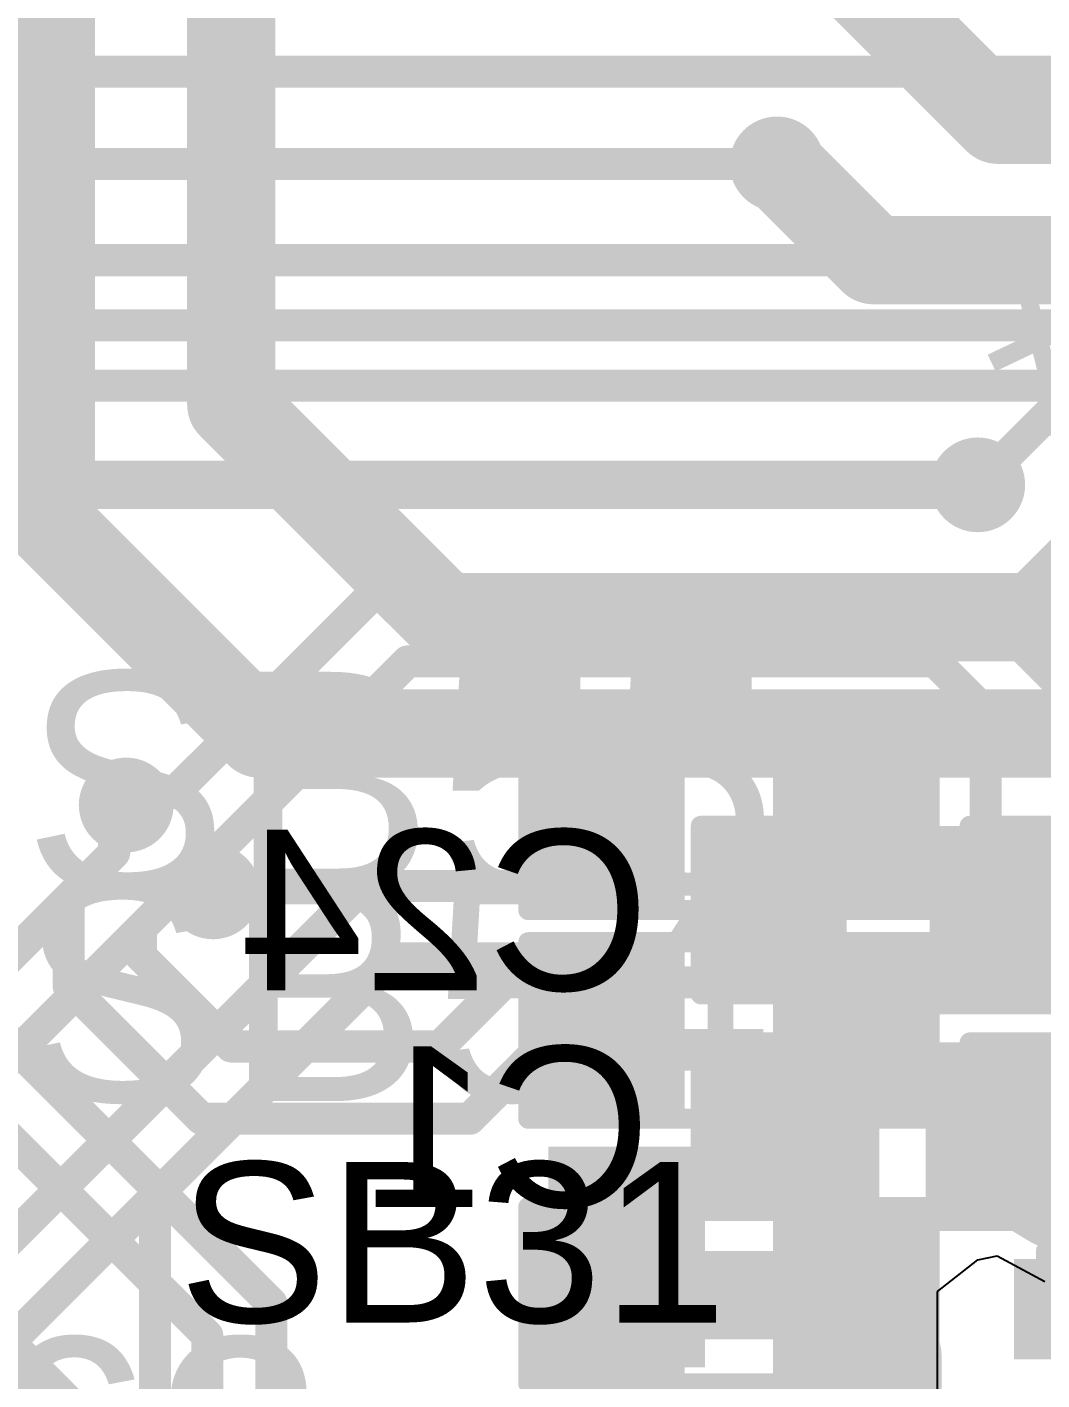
# Model space of a CAD drawing. Header units: millimetres. Extents: x -0.71 to 2.98, y -0.65 to 2.9.
# Drawn here: x 2.0971 to 2.35, y 1.7979 to 2.1351 of the extents above; entities that cross this region are included whole.
import ezdxf

# ---------------------------------------------------------------- set-up
doc = ezdxf.new("R2010")
doc.units = ezdxf.units.MM
doc.header["$MEASUREMENT"] = 0
for name, color, linetype in [('BottomLayer', 5, 'Continuous'), ('BottomOverlay', 54, 'Continuous'), ('BottomPaste', 16, 'Continuous'), ('BottomSolder', 6, 'Continuous'), ('Mechanical2', 216, 'Continuous'), ('TopLayer', 1, 'Continuous'), ('TopOverlay', 2, 'Continuous'), ('TopPaste', 8, 'Continuous'), ('TopSolder', 216, 'Continuous'), ('ViaHoleLayer', 16, 'Continuous')]:
    doc.layers.add(name, color=color, linetype=linetype)
doc.styles.add('Arial', font='', dxfattribs={"height": 0.2})
doc.styles.get('Arial').set_extended_font_data('Arial')

# ---------------------------------------------------------------- blocks, each defined once
blk = doc.blocks.new('SOLDER_BRIDGE_90')
at = {"layer": 'TopLayer'}
for points in [[(-0.045, -0.0175), (-0.045, 0.0175), (-0.015, 0.0175), (-0.015, -0.0175)], [(0.015, -0.0175), (0.015, 0.0175), (0.045, 0.0175), (0.045, -0.0175)]]:
    blk.add_hatch(color=1, dxfattribs=at).paths.add_polyline_path(points)
at = {"layer": 'TopPaste'}
for points in [[(-0.045, -0.0175), (-0.045, 0.0175), (-0.015, 0.0175), (-0.015, -0.0175)], [(0.015, -0.0175), (0.015, 0.0175), (0.045, 0.0175), (0.045, -0.0175)]]:
    blk.add_hatch(color=8, dxfattribs=at).paths.add_polyline_path(points)
at = {"layer": 'TopSolder'}
for points in [[(-0.049, -0.0215), (-0.049, 0.0215), (-0.011, 0.0215), (-0.011, -0.0215)], [(0.011, -0.0215), (0.011, 0.0215), (0.049, 0.0215), (0.049, -0.0215)]]:
    blk.add_hatch(color=216, dxfattribs=at).paths.add_polyline_path(points)
at = {"layer": 'TopOverlay', "const_width": 0.005}
for points in [[(-0.05, 0.022), (-0.05, -0.022)], [(0.05, 0.022), (-0.05, 0.022)], [(0.05, 0.022), (0.05, -0.022)], [(0.05, -0.022), (-0.05, -0.022)]]:
    blk.add_lwpolyline(points, dxfattribs=at)
at = {"layer": 'TopOverlay', "const_width": 0.0025}
for points in [[(-0.05125, 0.022, 1), (-0.04875, 0.022, 1)], [(-0.05125, 0.022, 1), (-0.04875, 0.022, 1)], [(0.04875, 0.022, 1), (0.05125, 0.022, 1)], [(0.04875, 0.022, 1), (0.05125, 0.022, 1)], [(-0.05125, -0.022, 1), (-0.04875, -0.022, 1)], [(-0.05125, -0.022, 1), (-0.04875, -0.022, 1)], [(0.04875, -0.022, 1), (0.05125, -0.022, 1)], [(0.04875, -0.022, 1), (0.05125, -0.022, 1)]]:
    blk.add_lwpolyline(points, format="xyb", close=True, dxfattribs=at)
blk = doc.blocks.new('SOLDER_BRIDGE_91')
at = {"layer": 'TopLayer'}
for points in [[(-0.045, -0.0175), (-0.045, 0.0175), (-0.015, 0.0175), (-0.015, -0.0175)], [(0.015, -0.0175), (0.015, 0.0175), (0.045, 0.0175), (0.045, -0.0175)]]:
    blk.add_hatch(color=1, dxfattribs=at).paths.add_polyline_path(points)
at = {"layer": 'TopPaste'}
for points in [[(-0.045, -0.0175), (-0.045, 0.0175), (-0.015, 0.0175), (-0.015, -0.0175)], [(0.015, -0.0175), (0.015, 0.0175), (0.045, 0.0175), (0.045, -0.0175)]]:
    blk.add_hatch(color=8, dxfattribs=at).paths.add_polyline_path(points)
at = {"layer": 'TopSolder'}
for points in [[(-0.049, -0.0215), (-0.049, 0.0215), (-0.011, 0.0215), (-0.011, -0.0215)], [(0.011, -0.0215), (0.011, 0.0215), (0.049, 0.0215), (0.049, -0.0215)]]:
    blk.add_hatch(color=216, dxfattribs=at).paths.add_polyline_path(points)
at = {"layer": 'TopOverlay', "const_width": 0.005}
for points in [[(-0.05, 0.022), (-0.05, -0.022)], [(0.05, 0.022), (-0.05, 0.022)], [(0.05, 0.022), (0.05, -0.022)], [(0.05, -0.022), (-0.05, -0.022)]]:
    blk.add_lwpolyline(points, dxfattribs=at)
at = {"layer": 'TopOverlay', "const_width": 0.0025}
for points in [[(-0.05125, 0.022, 1), (-0.04875, 0.022, 1)], [(-0.05125, 0.022, 1), (-0.04875, 0.022, 1)], [(0.04875, 0.022, 1), (0.05125, 0.022, 1)], [(0.04875, 0.022, 1), (0.05125, 0.022, 1)], [(-0.05125, -0.022, 1), (-0.04875, -0.022, 1)], [(-0.05125, -0.022, 1), (-0.04875, -0.022, 1)], [(0.04875, -0.022, 1), (0.05125, -0.022, 1)], [(0.04875, -0.022, 1), (0.05125, -0.022, 1)]]:
    blk.add_lwpolyline(points, format="xyb", close=True, dxfattribs=at)
blk = doc.blocks.new('SOLDER_BRIDGE_99')
at = {"layer": 'TopLayer'}
for points in [[(-0.045, -0.0175), (-0.045, 0.0175), (-0.015, 0.0175), (-0.015, -0.0175)], [(0.015, -0.0175), (0.015, 0.0175), (0.045, 0.0175), (0.045, -0.0175)]]:
    blk.add_hatch(color=1, dxfattribs=at).paths.add_polyline_path(points)
at = {"layer": 'TopPaste'}
for points in [[(-0.045, -0.0175), (-0.045, 0.0175), (-0.015, 0.0175), (-0.015, -0.0175)], [(0.015, -0.0175), (0.015, 0.0175), (0.045, 0.0175), (0.045, -0.0175)]]:
    blk.add_hatch(color=8, dxfattribs=at).paths.add_polyline_path(points)
at = {"layer": 'TopSolder'}
for points in [[(-0.049, -0.0215), (-0.049, 0.0215), (-0.011, 0.0215), (-0.011, -0.0215)], [(0.011, -0.0215), (0.011, 0.0215), (0.049, 0.0215), (0.049, -0.0215)]]:
    blk.add_hatch(color=216, dxfattribs=at).paths.add_polyline_path(points)
at = {"layer": 'TopOverlay', "const_width": 0.005}
for points in [[(0.05, 0.022), (-0.05, 0.022)], [(-0.05, 0.022), (-0.05, -0.022)], [(0.05, 0.022), (0.05, -0.022)], [(0.05, -0.022), (-0.05, -0.022)]]:
    blk.add_lwpolyline(points, dxfattribs=at)
at = {"layer": 'TopOverlay', "const_width": 0.0025}
for points in [[(-0.05125, 0.022, 1), (-0.04875, 0.022, 1)], [(-0.05125, 0.022, 1), (-0.04875, 0.022, 1)], [(0.04875, 0.022, 1), (0.05125, 0.022, 1)], [(0.04875, 0.022, 1), (0.05125, 0.022, 1)], [(-0.05125, -0.022, 1), (-0.04875, -0.022, 1)], [(-0.05125, -0.022, 1), (-0.04875, -0.022, 1)], [(0.04875, -0.022, 1), (0.05125, -0.022, 1)], [(0.04875, -0.022, 1), (0.05125, -0.022, 1)]]:
    blk.add_lwpolyline(points, format="xyb", close=True, dxfattribs=at)
blk = doc.blocks.new('CAP_0603_B_181')
at = {"layer": 'BottomLayer'}
for points in [[(-0.045, -0.0175), (-0.045, 0.0175), (-0.015, 0.0175), (-0.015, -0.0175)], [(0.015, -0.0175), (0.015, 0.0175), (0.045, 0.0175), (0.045, -0.0175)]]:
    blk.add_hatch(color=5, dxfattribs=at).paths.add_polyline_path(points)
at = {"layer": 'BottomPaste'}
for points in [[(-0.045, -0.0175), (-0.045, 0.0175), (-0.015, 0.0175), (-0.015, -0.0175)], [(0.015, -0.0175), (0.015, 0.0175), (0.045, 0.0175), (0.045, -0.0175)]]:
    blk.add_hatch(color=16, dxfattribs=at).paths.add_polyline_path(points)
at = {"layer": 'BottomSolder'}
for points in [[(-0.04736, -0.01986), (-0.04736, 0.01986), (-0.01264, 0.01986), (-0.01264, -0.01986)], [(0.01264, -0.01986), (0.01264, 0.01986), (0.04736, 0.01986), (0.04736, -0.01986)]]:
    blk.add_hatch(color=6, dxfattribs=at).paths.add_polyline_path(points)
at = {"layer": 'BottomOverlay', "const_width": 0.005}
for points in [[(-0.049, -0.021), (-0.049, 0.021)], [(-0.049, 0.021), (-0.018, 0.021)], [(0.018, 0.021), (0.049, 0.021)], [(0.049, -0.021), (0.049, 0.021)], [(-0.049, -0.021), (-0.018, -0.021)], [(0.018, -0.021), (0.049, -0.021)]]:
    blk.add_lwpolyline(points, dxfattribs=at)
at = {"layer": 'BottomOverlay', "const_width": 0.0025}
for points in [[(-0.05025, 0.021, 1), (-0.04775, 0.021, 1)], [(-0.05025, 0.021, 1), (-0.04775, 0.021, 1)], [(-0.01925, 0.021, 1), (-0.01675, 0.021, 1)], [(0.01675, 0.021, 1), (0.01925, 0.021, 1)], [(0.04775, 0.021, 1), (0.05025, 0.021, 1)], [(0.04775, 0.021, 1), (0.05025, 0.021, 1)], [(-0.05025, -0.021, 1), (-0.04775, -0.021, 1)], [(-0.05025, -0.021, 1), (-0.04775, -0.021, 1)], [(-0.01925, -0.021, 1), (-0.01675, -0.021, 1)], [(0.01675, -0.021, 1), (0.01925, -0.021, 1)], [(0.04775, -0.021, 1), (0.05025, -0.021, 1)], [(0.04775, -0.021, 1), (0.05025, -0.021, 1)]]:
    blk.add_lwpolyline(points, format="xyb", close=True, dxfattribs=at)
blk = doc.blocks.new('CAP_0603_B_183')
at = {"layer": 'BottomLayer'}
for points in [[(-0.045, -0.0175), (-0.045, 0.0175), (-0.015, 0.0175), (-0.015, -0.0175)], [(0.015, -0.0175), (0.015, 0.0175), (0.045, 0.0175), (0.045, -0.0175)]]:
    blk.add_hatch(color=5, dxfattribs=at).paths.add_polyline_path(points)
at = {"layer": 'BottomPaste'}
for points in [[(-0.045, -0.0175), (-0.045, 0.0175), (-0.015, 0.0175), (-0.015, -0.0175)], [(0.015, -0.0175), (0.015, 0.0175), (0.045, 0.0175), (0.045, -0.0175)]]:
    blk.add_hatch(color=16, dxfattribs=at).paths.add_polyline_path(points)
at = {"layer": 'BottomSolder'}
for points in [[(-0.04736, -0.01986), (-0.04736, 0.01986), (-0.01264, 0.01986), (-0.01264, -0.01986)], [(0.01264, -0.01986), (0.01264, 0.01986), (0.04736, 0.01986), (0.04736, -0.01986)]]:
    blk.add_hatch(color=6, dxfattribs=at).paths.add_polyline_path(points)
at = {"layer": 'BottomOverlay', "const_width": 0.005}
for points in [[(-0.049, -0.021), (-0.049, 0.021)], [(-0.049, 0.021), (-0.018, 0.021)], [(0.018, 0.021), (0.049, 0.021)], [(0.049, -0.021), (0.049, 0.021)], [(-0.049, -0.021), (-0.018, -0.021)], [(0.018, -0.021), (0.049, -0.021)]]:
    blk.add_lwpolyline(points, dxfattribs=at)
at = {"layer": 'BottomOverlay', "const_width": 0.0025}
for points in [[(-0.05025, 0.021, 1), (-0.04775, 0.021, 1)], [(-0.05025, 0.021, 1), (-0.04775, 0.021, 1)], [(-0.01925, 0.021, 1), (-0.01675, 0.021, 1)], [(0.01675, 0.021, 1), (0.01925, 0.021, 1)], [(0.04775, 0.021, 1), (0.05025, 0.021, 1)], [(0.04775, 0.021, 1), (0.05025, 0.021, 1)], [(-0.05025, -0.021, 1), (-0.04775, -0.021, 1)], [(-0.05025, -0.021, 1), (-0.04775, -0.021, 1)], [(-0.01925, -0.021, 1), (-0.01675, -0.021, 1)], [(0.01675, -0.021, 1), (0.01925, -0.021, 1)], [(0.04775, -0.021, 1), (0.05025, -0.021, 1)], [(0.04775, -0.021, 1), (0.05025, -0.021, 1)]]:
    blk.add_lwpolyline(points, format="xyb", close=True, dxfattribs=at)
blk = doc.blocks.new('CAP_0402_B_330')
at = {"layer": 'BottomLayer'}
for points in [[(-0.0095, 0.0125), (-0.0095, -0.0125), (-0.0275, -0.0125), (-0.0275, 0.0125)], [(0.0275, 0.0125), (0.0275, -0.0125), (0.0095, -0.0125), (0.0095, 0.0125)]]:
    blk.add_hatch(color=5, dxfattribs=at).paths.add_polyline_path(points)
at = {"layer": 'BottomPaste'}
for points in [[(-0.0095, 0.0125), (-0.0095, -0.0125), (-0.0275, -0.0125), (-0.0275, 0.0125)], [(0.0275, 0.0125), (0.0275, -0.0125), (0.0095, -0.0125), (0.0095, 0.0125)]]:
    blk.add_hatch(color=16, dxfattribs=at).paths.add_polyline_path(points)
at = {"layer": 'BottomSolder'}
for points in [[(-0.00714, 0.01486), (-0.00714, -0.01486), (-0.02986, -0.01486), (-0.02986, 0.01486)], [(0.02986, 0.01486), (0.02986, -0.01486), (0.00714, -0.01486), (0.00714, 0.01486)]]:
    blk.add_hatch(color=6, dxfattribs=at).paths.add_polyline_path(points)
at = {"layer": 'BottomOverlay', "const_width": 0.005}
for points in [[(-0.031, 0.016), (-0.031, -0.016)], [(-0.031, 0.016), (-0.011, 0.016)], [(0.011, 0.016), (0.031, 0.016)], [(0.031, 0.016), (0.031, -0.016)], [(-0.031, -0.016), (-0.011, -0.016)], [(0.011, -0.016), (0.031, -0.016)]]:
    blk.add_lwpolyline(points, dxfattribs=at)
at = {"layer": 'BottomOverlay', "const_width": 0.0025}
for points in [[(-0.03225, 0.016, 1), (-0.02975, 0.016, 1)], [(-0.03225, 0.016, 1), (-0.02975, 0.016, 1)], [(-0.01225, 0.016, 1), (-0.00975, 0.016, 1)], [(0.00975, 0.016, 1), (0.01225, 0.016, 1)], [(0.02975, 0.016, 1), (0.03225, 0.016, 1)], [(0.02975, 0.016, 1), (0.03225, 0.016, 1)], [(-0.03225, -0.016, 1), (-0.02975, -0.016, 1)], [(-0.03225, -0.016, 1), (-0.02975, -0.016, 1)], [(-0.01225, -0.016, 1), (-0.00975, -0.016, 1)], [(0.00975, -0.016, 1), (0.01225, -0.016, 1)], [(0.02975, -0.016, 1), (0.03225, -0.016, 1)], [(0.02975, -0.016, 1), (0.03225, -0.016, 1)]]:
    blk.add_lwpolyline(points, format="xyb", close=True, dxfattribs=at)

msp = doc.modelspace()

# ---------------------------------------------------------------- hatches: boundary and pattern name
at = {"layer": 'BottomLayer'}
h = msp.add_hatch(color=5, dxfattribs=at)
edge = h.paths.add_edge_path()
edge.add_arc((2.284, 2.101), 0.01181, 0, 360)
h = msp.add_hatch(color=5, dxfattribs=at)
edge = h.paths.add_edge_path()
edge.add_arc((2.334, 2.021), 0.01181, 0, 360)
h = msp.add_hatch(color=5, dxfattribs=at)
edge = h.paths.add_edge_path()
edge.add_arc((2.12181, 1.94119), 0.01181, 0, 360)
for points in [[(2.322, 1.889), (2.38, 1.889), (2.38, 1.936), (2.322, 1.936)], [(2.321, 1.835), (2.379, 1.835), (2.379, 1.882), (2.321, 1.882)], [(2.343, 1.803), (2.464, 1.803), (2.464, 1.828), (2.343, 1.828)]]:
    msp.add_hatch(color=5, dxfattribs=at).paths.add_polyline_path(points)
h = msp.add_hatch(color=5, dxfattribs=at)
edge = h.paths.add_edge_path()
edge.add_arc((2.14346, 1.91954), 0.01181, 0, 360)
h = msp.add_hatch(color=5, dxfattribs=at)
edge = h.paths.add_edge_path()
edge.add_arc((2.334, 1.847), 0.01181, 0, 360)
h = msp.add_hatch(color=5, dxfattribs=at)
edge = h.paths.add_edge_path()
edge.add_arc((2.242, 1.819), 0.01181, 0, 360)
at = {"layer": 'BottomSolder'}
h = msp.add_hatch(color=6, dxfattribs=at)
edge = h.paths.add_edge_path()
edge.add_arc((2.284, 2.101), 0.00791, 0, 360)
h = msp.add_hatch(color=6, dxfattribs=at)
edge = h.paths.add_edge_path()
edge.add_arc((2.334, 2.021), 0.00791, 0, 360)
h = msp.add_hatch(color=6, dxfattribs=at)
edge = h.paths.add_edge_path()
edge.add_arc((2.12181, 1.94119), 0.00791, 0, 360)
h = msp.add_hatch(color=6, dxfattribs=at)
edge = h.paths.add_edge_path()
edge.add_arc((2.14346, 1.91954), 0.00791, 0, 360)
h = msp.add_hatch(color=6, dxfattribs=at)
edge = h.paths.add_edge_path()
edge.add_arc((2.334, 1.847), 0.00791, 0, 360)
h = msp.add_hatch(color=6, dxfattribs=at)
edge = h.paths.add_edge_path()
edge.add_arc((2.242, 1.819), 0.00791, 0, 360)
at = {"layer": 'TopLayer'}
h = msp.add_hatch(color=1, dxfattribs=at)
edge = h.paths.add_edge_path()
edge.add_arc((2.284, 2.101), 0.01181, 0, 360)
h = msp.add_hatch(color=1, dxfattribs=at)
edge = h.paths.add_edge_path()
edge.add_arc((2.334, 2.021), 0.01181, 0, 360)
h = msp.add_hatch(color=1, dxfattribs=at)
edge = h.paths.add_edge_path()
edge.add_arc((2.12181, 1.94119), 0.01181, 0, 360)
h = msp.add_hatch(color=1, dxfattribs=at)
edge = h.paths.add_edge_path()
edge.add_arc((2.14346, 1.91954), 0.01181, 0, 360)
h = msp.add_hatch(color=1, dxfattribs=at)
edge = h.paths.add_edge_path()
edge.add_arc((2.334, 1.847), 0.01181, 0, 360)
msp.add_hatch(color=1, dxfattribs=at).paths.add_polyline_path([(2.227, 1.801), (2.266, 1.801), (2.266, 1.856), (2.227, 1.856)])
h = msp.add_hatch(color=1, dxfattribs=at)
edge = h.paths.add_edge_path()
edge.add_arc((2.242, 1.819), 0.01181, 0, 360)
at = {"layer": 'TopSolder'}
h = msp.add_hatch(color=216, dxfattribs=at)
edge = h.paths.add_edge_path()
edge.add_arc((2.284, 2.101), 0.00791, 0, 360)
h = msp.add_hatch(color=216, dxfattribs=at)
edge = h.paths.add_edge_path()
edge.add_arc((2.334, 2.021), 0.00791, 0, 360)
h = msp.add_hatch(color=216, dxfattribs=at)
edge = h.paths.add_edge_path()
edge.add_arc((2.12181, 1.94119), 0.00791, 0, 360)
h = msp.add_hatch(color=216, dxfattribs=at)
edge = h.paths.add_edge_path()
edge.add_arc((2.14346, 1.91954), 0.00791, 0, 360)
h = msp.add_hatch(color=216, dxfattribs=at)
edge = h.paths.add_edge_path()
edge.add_arc((2.334, 1.847), 0.00791, 0, 360)
h = msp.add_hatch(color=216, dxfattribs=at)
edge = h.paths.add_edge_path()
edge.add_arc((2.242, 1.819), 0.00791, 0, 360)
at = {"layer": 'ViaHoleLayer'}
h = msp.add_hatch(color=16, dxfattribs=at)
edge = h.paths.add_edge_path()
edge.add_arc((2.284, 2.101), 0.00591, 0, 360)
h = msp.add_hatch(color=16, dxfattribs=at)
edge = h.paths.add_edge_path()
edge.add_arc((2.334, 2.021), 0.00591, 0, 360)
h = msp.add_hatch(color=16, dxfattribs=at)
edge = h.paths.add_edge_path()
edge.add_arc((2.12181, 1.94119), 0.00591, 0, 360)
h = msp.add_hatch(color=16, dxfattribs=at)
edge = h.paths.add_edge_path()
edge.add_arc((2.14346, 1.91954), 0.00591, 0, 360)
h = msp.add_hatch(color=16, dxfattribs=at)
edge = h.paths.add_edge_path()
edge.add_arc((2.334, 1.847), 0.00591, 0, 360)
h = msp.add_hatch(color=16, dxfattribs=at)
edge = h.paths.add_edge_path()
edge.add_arc((2.242, 1.819), 0.00591, 0, 360)

# ---------------------------------------------------------------- linework, layer by layer
at = {"layer": 'BottomLayer'}
for points, const_width in [([(2.103, 2.011), (2.103, 2.475)], 0.022), ([(1.592, 2.308), (2.125, 1.775)], 0.008), ([(1.748, 2.203), (2.142, 1.809)], 0.008), ([(1.772, 2.203), (2.158, 1.817)], 0.008), ([(2.148, 2.041), (2.148, 2.173)], 0.022), ([(2.296, 2.155), (2.339, 2.112)], 0.022), ([(2.339, 2.112), (2.533, 2.112)], 0.022), ([(2.284, 2.101), (2.308, 2.077)], 0.022), ([(2.308, 2.077), (2.516, 2.077)], 0.022), ([(2.148, 2.041), (2.201, 1.988)], 0.022), ([(2.334, 2.021), (2.355, 2.042)], 0.008), ([(2.103, 2.011), (2.155, 1.959)], 0.022), ([(2.34843, 1.988), (2.36866, 2.00823)], 0.022), ([(2.201, 1.988), (2.34843, 1.988)], 0.022), ([(2.155, 1.959), (2.38617, 1.959)], 0.022), ([(2.11882, 1.9382), (2.12181, 1.94119)], 0.008), ([(2.11882, 1.92928), (2.11882, 1.9382)], 0.008), ([(2.10748, 1.91793), (2.11882, 1.92928)], 0.008), ([(2.14047, 1.91655), (2.14346, 1.91954)], 0.008), ([(2.10748, 1.89607), (2.10748, 1.91793)], 0.008), ([(2.12548, 1.91048), (2.13155, 1.91655)], 0.008), ([(2.13155, 1.91655), (2.14047, 1.91655)], 0.008), ([(2.284, 1.9125), (2.284, 1.915)], 0.008), ([(2.2685, 1.897), (2.284, 1.9125)], 0.008), ([(2.12548, 1.90352), (2.12548, 1.91048)], 0.008), ([(2.12548, 1.90352), (2.148, 1.881)], 0.008), ([(2.10748, 1.89607), (2.14054, 1.863)], 0.008), ([(2.2, 1.881), (2.216, 1.897)], 0.008), ([(2.216, 1.897), (2.2685, 1.897)], 0.008), ([(2.148, 1.881), (2.2, 1.881)], 0.008), ([(2.20746, 1.863), (2.22346, 1.879)], 0.008), ([(2.22346, 1.879), (2.2685, 1.879)], 0.008), ([(2.2685, 1.879), (2.284, 1.8635)], 0.008), ([(2.14054, 1.863), (2.20746, 1.863)], 0.008), ([(2.284, 1.861), (2.284, 1.8635)], 0.008), ([(2.242, 1.819), (2.299, 1.819)], 0.022), ([(2.299, 1.819), (2.314, 1.804)], 0.022), ([(2.158, 0.203), (2.158, 1.817)], 0.008), ([(2.314, 1.762), (2.314, 1.804)], 0.022), ([(2.142, 0.173), (2.142, 1.809)], 0.008)]:
    msp.add_lwpolyline(points, dxfattribs=dict(at, const_width=const_width))
for points, const_width in [([(2.3335, 2.112, 1), (2.3445, 2.112, 1)], 0.011), ([(2.3335, 2.112, 1), (2.3445, 2.112, 1)], 0.011), ([(2.2785, 2.101, 1), (2.2895, 2.101, 1)], 0.011), ([(2.3025, 2.077, 1), (2.3135, 2.077, 1)], 0.011), ([(2.3025, 2.077, 1), (2.3135, 2.077, 1)], 0.011), ([(2.1425, 2.041, 1), (2.1535, 2.041, 1)], 0.011), ([(2.1425, 2.041, 1), (2.1535, 2.041, 1)], 0.011), ([(2.332, 2.021, 1), (2.336, 2.021, 1)], 0.004), ([(2.0975, 2.011, 1), (2.1085, 2.011, 1)], 0.011), ([(2.0975, 2.011, 1), (2.1085, 2.011, 1)], 0.011), ([(2.1955, 1.988, 1), (2.2065, 1.988, 1)], 0.011), ([(2.1955, 1.988, 1), (2.2065, 1.988, 1)], 0.011), ([(2.34293, 1.988, 1), (2.35393, 1.988, 1)], 0.011), ([(2.34293, 1.988, 1), (2.35393, 1.988, 1)], 0.011), ([(2.1495, 1.959, 1), (2.1605, 1.959, 1)], 0.011), ([(2.1495, 1.959, 1), (2.1605, 1.959, 1)], 0.011), ([(2.11981, 1.94119, 1), (2.12381, 1.94119, 1)], 0.004), ([(2.11682, 1.9382, 1), (2.12082, 1.9382, 1)], 0.004), ([(2.11682, 1.9382, 1), (2.12082, 1.9382, 1)], 0.004), ([(2.11682, 1.92928, 1), (2.12082, 1.92928, 1)], 0.004), ([(2.11682, 1.92928, 1), (2.12082, 1.92928, 1)], 0.004), ([(2.14146, 1.91954, 1), (2.14546, 1.91954, 1)], 0.004), ([(2.10548, 1.91793, 1), (2.10948, 1.91793, 1)], 0.004), ([(2.10548, 1.91793, 1), (2.10948, 1.91793, 1)], 0.004), ([(2.12955, 1.91655, 1), (2.13355, 1.91655, 1)], 0.004), ([(2.12955, 1.91655, 1), (2.13355, 1.91655, 1)], 0.004), ([(2.13847, 1.91655, 1), (2.14247, 1.91655, 1)], 0.004), ([(2.13847, 1.91655, 1), (2.14247, 1.91655, 1)], 0.004), ([(2.282, 1.915, 1), (2.286, 1.915, 1)], 0.004), ([(2.282, 1.9125, 1), (2.286, 1.9125, 1)], 0.004), ([(2.282, 1.9125, 1), (2.286, 1.9125, 1)], 0.004), ([(2.12348, 1.91048, 1), (2.12748, 1.91048, 1)], 0.004), ([(2.12348, 1.91048, 1), (2.12748, 1.91048, 1)], 0.004), ([(2.12348, 1.90352, 1), (2.12748, 1.90352, 1)], 0.004), ([(2.12348, 1.90352, 1), (2.12748, 1.90352, 1)], 0.004), ([(2.10548, 1.89607, 1), (2.10948, 1.89607, 1)], 0.004), ([(2.10548, 1.89607, 1), (2.10948, 1.89607, 1)], 0.004), ([(2.214, 1.897, 1), (2.218, 1.897, 1)], 0.004), ([(2.214, 1.897, 1), (2.218, 1.897, 1)], 0.004), ([(2.2665, 1.897, 1), (2.2705, 1.897, 1)], 0.004), ([(2.2665, 1.897, 1), (2.2705, 1.897, 1)], 0.004), ([(2.146, 1.881, 1), (2.15, 1.881, 1)], 0.004), ([(2.146, 1.881, 1), (2.15, 1.881, 1)], 0.004), ([(2.198, 1.881, 1), (2.202, 1.881, 1)], 0.004), ([(2.198, 1.881, 1), (2.202, 1.881, 1)], 0.004), ([(2.22146, 1.879, 1), (2.22546, 1.879, 1)], 0.004), ([(2.22146, 1.879, 1), (2.22546, 1.879, 1)], 0.004), ([(2.2665, 1.879, 1), (2.2705, 1.879, 1)], 0.004), ([(2.2665, 1.879, 1), (2.2705, 1.879, 1)], 0.004), ([(2.13854, 1.863, 1), (2.14254, 1.863, 1)], 0.004), ([(2.13854, 1.863, 1), (2.14254, 1.863, 1)], 0.004), ([(2.20546, 1.863, 1), (2.20946, 1.863, 1)], 0.004), ([(2.20546, 1.863, 1), (2.20946, 1.863, 1)], 0.004), ([(2.282, 1.8635, 1), (2.286, 1.8635, 1)], 0.004), ([(2.282, 1.8635, 1), (2.286, 1.8635, 1)], 0.004), ([(2.282, 1.861, 1), (2.286, 1.861, 1)], 0.004), ([(2.2365, 1.819, 1), (2.2475, 1.819, 1)], 0.011), ([(2.2935, 1.819, 1), (2.3045, 1.819, 1)], 0.011), ([(2.2935, 1.819, 1), (2.3045, 1.819, 1)], 0.011), ([(2.156, 1.817, 1), (2.16, 1.817, 1)], 0.004), ([(2.156, 1.817, 1), (2.16, 1.817, 1)], 0.004), ([(2.3085, 1.804, 1), (2.3195, 1.804, 1)], 0.011), ([(2.3085, 1.804, 1), (2.3195, 1.804, 1)], 0.011), ([(2.14, 1.809, 1), (2.144, 1.809, 1)], 0.004), ([(2.14, 1.809, 1), (2.144, 1.809, 1)], 0.004)]:
    msp.add_lwpolyline(points, format="xyb", close=True, dxfattribs=dict(at, const_width=const_width))
at = {"layer": 'Mechanical2', "const_width": 0.01}
msp.add_lwpolyline([(2.97335, 1.12706, 1), (-0.56996, 1.12706, 1)], format="xyb", close=True, dxfattribs=at)
at = {"layer": 'TopLayer'}
for p, q in [((2.324, 1.81995), (2.334, 1.82782)), ((2.334, 1.82782), (2.33883, 1.82878)), ((2.33883, 1.82878), (2.3507, 1.82244)), ((2.324, 1.79571), (2.324, 1.81995))]:
    msp.add_line(p, q, dxfattribs=at)
for points, const_width in [([(2.037, 2.124), (2.498, 2.124)], 0.008), ([(1.989, 2.101), (2.284, 2.101)], 0.008), ([(1.99, 2.077), (2.513, 2.077)], 0.008), ([(1.99674, 2.06074), (2.50626, 2.06074)], 0.008), ([(2.00674, 2.04574), (2.49826, 2.04574)], 0.008), ([(2.035, 2.021), (2.334, 2.021)], 0.012), ([(2.13372, 1.94418), (2.18454, 1.995)], 0.008), ([(2.18454, 1.995), (2.33077, 1.995)], 0.008), ([(2.33077, 1.995), (2.354, 1.97177)], 0.008), ([(2.14645, 1.93145), (2.192, 1.977)], 0.008), ([(2.192, 1.977), (2.32331, 1.977)], 0.008), ([(2.32331, 1.977), (2.336, 1.96431)], 0.008), ([(2.336, 1.93269), (2.336, 1.96431)], 0.008), ([(2.242, 1.9345), (2.242, 1.937)], 0.008), ([(2.302, 1.9345), (2.302, 1.937)], 0.008), ([(2.2285, 1.921), (2.242, 1.9345)], 0.008), ([(2.302, 1.9345), (2.3155, 1.921)], 0.008), ([(2.32431, 1.921), (2.336, 1.93269)], 0.008), ([(2.01645, 1.82691), (2.11882, 1.92928)], 0.008), ([(2.33177, 1.903), (2.354, 1.92523)], 0.008), ([(1.996, 1.736), (2.181, 1.921)], 0.008), ([(2.181, 1.921), (2.2285, 1.921)], 0.008), ([(2.3155, 1.921), (2.32431, 1.921)], 0.008), ([(2.03445, 1.81945), (2.13155, 1.91655)], 0.008), ([(2.129, 1.84354), (2.18846, 1.903)], 0.008), ([(2.18846, 1.903), (2.2285, 1.903)], 0.008), ([(2.2285, 1.903), (2.242, 1.8895)], 0.008), ([(2.302, 1.8895), (2.3155, 1.903)], 0.008), ([(2.3155, 1.903), (2.33177, 1.903)], 0.008), ([(2.242, 1.887), (2.242, 1.8895)], 0.008), ([(2.302, 1.819), (2.302, 1.887)], 0.015), ([(2.302, 1.887), (2.302, 1.8895)], 0.008), ([(2.334, 1.847), (2.33444, 1.847)], 0.022), ([(2.014, 1.72854), (2.129, 1.84354)], 0.008), ([(2.129, 1.771), (2.129, 1.84354)], 0.008)]:
    msp.add_lwpolyline(points, dxfattribs=dict(at, const_width=const_width))
for points, const_width in [([(2.282, 2.101, 1), (2.286, 2.101, 1)], 0.004), ([(2.331, 2.021, 1), (2.337, 2.021, 1)], 0.006), ([(2.18254, 1.995, 1), (2.18654, 1.995, 1)], 0.004), ([(2.18254, 1.995, 1), (2.18654, 1.995, 1)], 0.004), ([(2.32877, 1.995, 1), (2.33277, 1.995, 1)], 0.004), ([(2.32877, 1.995, 1), (2.33277, 1.995, 1)], 0.004), ([(2.19, 1.977, 1), (2.194, 1.977, 1)], 0.004), ([(2.19, 1.977, 1), (2.194, 1.977, 1)], 0.004), ([(2.32131, 1.977, 1), (2.32531, 1.977, 1)], 0.004), ([(2.32131, 1.977, 1), (2.32531, 1.977, 1)], 0.004), ([(2.334, 1.96431, 1), (2.338, 1.96431, 1)], 0.004), ([(2.334, 1.96431, 1), (2.338, 1.96431, 1)], 0.004), ([(2.13172, 1.94418, 1), (2.13572, 1.94418, 1)], 0.004), ([(2.24, 1.937, 1), (2.244, 1.937, 1)], 0.004), ([(2.3, 1.937, 1), (2.304, 1.937, 1)], 0.004), ([(2.24, 1.9345, 1), (2.244, 1.9345, 1)], 0.004), ([(2.24, 1.9345, 1), (2.244, 1.9345, 1)], 0.004), ([(2.3, 1.9345, 1), (2.304, 1.9345, 1)], 0.004), ([(2.3, 1.9345, 1), (2.304, 1.9345, 1)], 0.004), ([(2.334, 1.93269, 1), (2.338, 1.93269, 1)], 0.004), ([(2.334, 1.93269, 1), (2.338, 1.93269, 1)], 0.004), ([(2.11682, 1.92928, 1), (2.12082, 1.92928, 1)], 0.004), ([(2.14445, 1.93145, 1), (2.14845, 1.93145, 1)], 0.004), ([(2.179, 1.921, 1), (2.183, 1.921, 1)], 0.004), ([(2.179, 1.921, 1), (2.183, 1.921, 1)], 0.004), ([(2.2265, 1.921, 1), (2.2305, 1.921, 1)], 0.004), ([(2.2265, 1.921, 1), (2.2305, 1.921, 1)], 0.004), ([(2.3135, 1.921, 1), (2.3175, 1.921, 1)], 0.004), ([(2.3135, 1.921, 1), (2.3175, 1.921, 1)], 0.004), ([(2.32231, 1.921, 1), (2.32631, 1.921, 1)], 0.004), ([(2.32231, 1.921, 1), (2.32631, 1.921, 1)], 0.004), ([(2.12955, 1.91655, 1), (2.13355, 1.91655, 1)], 0.004), ([(2.18646, 1.903, 1), (2.19046, 1.903, 1)], 0.004), ([(2.18646, 1.903, 1), (2.19046, 1.903, 1)], 0.004), ([(2.2265, 1.903, 1), (2.2305, 1.903, 1)], 0.004), ([(2.2265, 1.903, 1), (2.2305, 1.903, 1)], 0.004), ([(2.3135, 1.903, 1), (2.3175, 1.903, 1)], 0.004), ([(2.3135, 1.903, 1), (2.3175, 1.903, 1)], 0.004), ([(2.32977, 1.903, 1), (2.33377, 1.903, 1)], 0.004), ([(2.32977, 1.903, 1), (2.33377, 1.903, 1)], 0.004), ([(2.24, 1.8895, 1), (2.244, 1.8895, 1)], 0.004), ([(2.24, 1.8895, 1), (2.244, 1.8895, 1)], 0.004), ([(2.29825, 1.887, 1), (2.30575, 1.887, 1)], 0.0075), ([(2.3, 1.8895, 1), (2.304, 1.8895, 1)], 0.004), ([(2.3, 1.8895, 1), (2.304, 1.8895, 1)], 0.004), ([(2.24, 1.887, 1), (2.244, 1.887, 1)], 0.004), ([(2.3, 1.887, 1), (2.304, 1.887, 1)], 0.004), ([(2.3285, 1.847, 1), (2.3395, 1.847, 1)], 0.011), ([(2.32894, 1.847, 1), (2.33994, 1.847, 1)], 0.011), ([(2.332, 1.847, 1), (2.336, 1.847, 1)], 0.004), ([(2.127, 1.84354, 1), (2.131, 1.84354, 1)], 0.004), ([(2.127, 1.84354, 1), (2.131, 1.84354, 1)], 0.004), ([(2.127, 1.84354, 1), (2.131, 1.84354, 1)], 0.004), ([(2.29825, 1.819, 1), (2.30575, 1.819, 1)], 0.0075)]:
    msp.add_lwpolyline(points, format="xyb", close=True, dxfattribs=dict(at, const_width=const_width))
at = {"layer": 'TopLayer', "const_width": 0.008}
msp.add_lwpolyline([(2.37987, 1.828, -0.198912), (2.334, 1.847)], format="xyb", dxfattribs=at)

# ---------------------------------------------------------------- block references
for name, p, rotation in [('SOLDER_BRIDGE_90', (2.272, 1.937), 180), ('SOLDER_BRIDGE_91', (2.272, 1.885), 180), ('SOLDER_BRIDGE_99', (2.272, 1.819), 180), ('CAP_0402_B_330', (2.367, 1.799), 90)]:
    msp.add_blockref(name, p, dxfattribs=dict(rotation=rotation))
for name, p in [('CAP_0603_B_181', (2.314, 1.915)), ('CAP_0603_B_183', (2.314, 1.861))]:
    msp.add_blockref(name, p)

# ---------------------------------------------------------------- texts
at = {"layer": 'BottomOverlay', "style": 'Arial', "text_generation_flag": 2}
for s, p in [('C24', (2.25232, 1.89501)), ('C1', (2.25266, 1.84101))]:
    msp.add_text(s, height=0.04, dxfattribs=at).set_placement(p)
at = {"layer": 'TopOverlay', "style": 'Arial'}
msp.add_text('#', height=0.06, rotation=25.5, dxfattribs=at).set_placement((2.35247, 2.01422))
for s, height, p in [('SB55', 0.055, (2.09604, 1.91939)), ('SB54', 0.055, (2.09486, 1.86739)), ('SB31', 0.04, (2.1348, 1.8122)), ('SB62', 0.055, (1.98355, 1.75339))]:
    msp.add_text(s, height=height, dxfattribs=at).set_placement(p)

doc.saveas('drawing.dxf')
